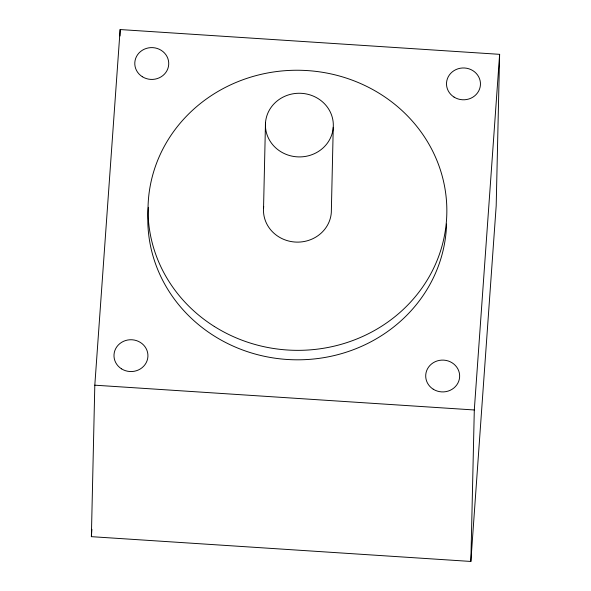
<?xml version="1.0" encoding="UTF-8"?>
<svg xmlns="http://www.w3.org/2000/svg" width="591" height="591" viewBox="0 0 591 591"><rect width="100%" height="100%" fill="white"/><g stroke="black" fill="none" stroke-linecap="round" stroke-linejoin="round"><path stroke-width="0.89" d="M91.376 536.665L94.811 385.184L120.143 29.55L499.624 54.335L496.189 205.816L470.857 561.45L91.376 536.665L91.901 529.314M119.995 35.977L120.143 29.55M263.549 208.084L265.485 122.876M333.25 127.301A33.96 31.833 1.3 0 1 280.466 151.481A33.96 31.833 1.3 0 1 284.382 96.481A33.96 31.833 1.3 0 1 333.25 127.301L331.315 212.509A33.96 31.833 1.3 0 1 294.288 241.978A33.96 31.833 1.3 0 1 263.712 206.429M470.857 561.45L474.3 409.977L499.624 54.335M94.811 385.184L474.3 409.977M446.574 224.041A149.42 140.045 1.3 0 1 288.726 359.564A149.42 140.045 1.3 0 1 148.356 207.308M454.028 97.072A16.976 15.913 1.3 0 0 480.424 84.986A16.976 15.913 1.3 0 0 455.986 69.575A16.976 15.913 1.3 0 0 454.028 97.072M142.313 76.712A16.976 15.913 1.3 0 0 168.701 64.626A16.976 15.913 1.3 0 0 144.27 49.216A16.976 15.913 1.3 0 0 142.313 76.712M121.51 368.843A16.976 15.913 1.3 0 0 147.898 356.75A16.976 15.913 1.3 0 0 123.467 341.347A16.976 15.913 1.3 0 0 121.51 368.843M433.225 389.203A16.976 15.913 1.3 0 0 459.613 377.117A16.976 15.913 1.3 0 0 435.183 361.707A16.976 15.913 1.3 0 0 433.225 389.203M214.274 326.424A149.42 140.045 1.3 0 0 446.515 220.029A149.42 140.045 1.3 0 0 231.509 84.432A149.42 140.045 1.3 0 0 214.274 326.424"/></g></svg>
